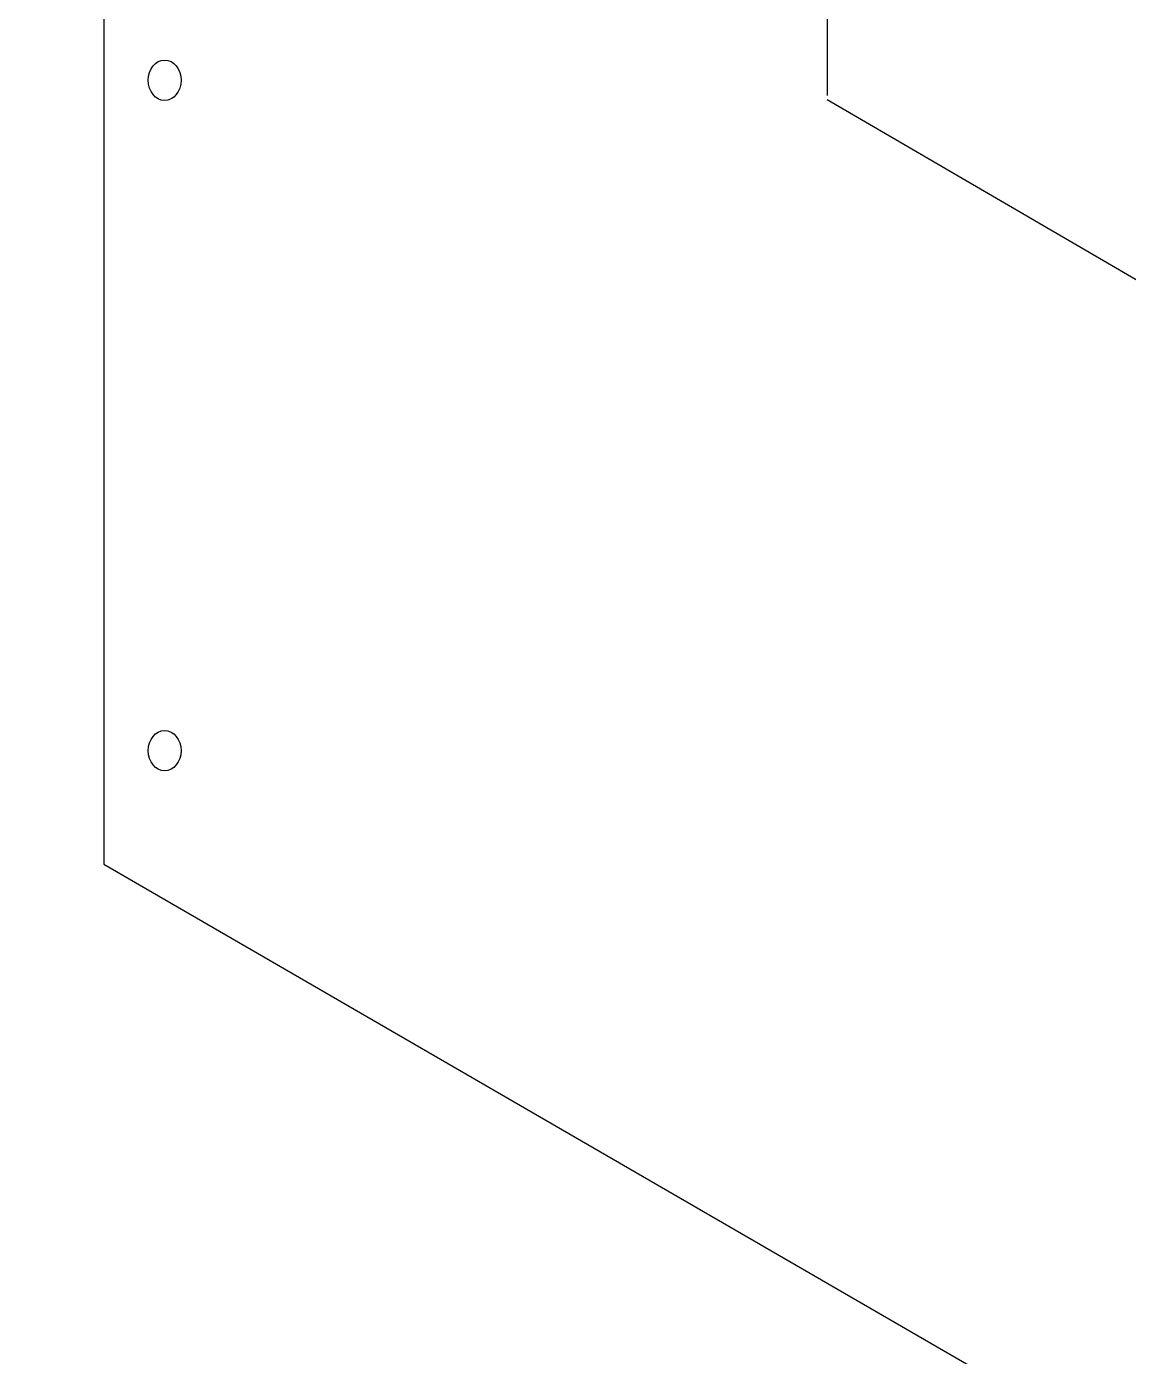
# Model space of a CAD drawing. Extents: x -1392 to 5791, y -3809 to 1722.
# Drawn here: x -322.5 to -235.8, y -1938.9 to -1834.3 of the extents above; entities that cross this region are included whole.
import ezdxf

# ---------------------------------------------------------------- set-up
doc = ezdxf.new("R2010")
doc.units = 0
doc.header["$MEASUREMENT"] = 0
doc.layers.add('G-ANNO-TTLB', color=7, linetype='Continuous', lineweight=0)
doc.layers.add('WALL SCRATCH', color=7, linetype='Continuous', lineweight=0)

msp = doc.modelspace()

# ---------------------------------------------------------------- hatches: boundary and pattern name
at = {"layer": 'G-ANNO-TTLB', "true_color": 0xff00ff, "transparency": 33554687}
h = msp.add_hatch(color=6, dxfattribs=at)
edge = h.paths.add_edge_path()
edge.add_spline(control_points=[(1773.02, -3692.6), (1773.02, -3692.6), (-1156.5, -3692.6), (-1156.5, -3692.6), (-1156.5, -3692.6), (-1156.5, -1235.6), (-1156.5, -1235.6), (-1156.5, -1235.6), (1773.02, -1235.6), (1773.02, -1235.6), (1773.02, -1235.6), (1773.02, -3692.6), (1773.02, -3692.6)], knot_values=[0, 0, 0, 0, 1, 1, 1, 2, 2, 2, 3, 3, 3, 4, 4, 4, 4], degree=3, periodic=0)
edge = h.paths.add_edge_path()
edge.add_spline(control_points=[(-1147.5, -1244.6), (-1147.5, -1244.6), (-1147.5, -3683.6), (-1147.5, -3683.6), (-1147.5, -3683.6), (1764.02, -3683.6), (1764.02, -3683.6), (1764.02, -3683.6), (1764.02, -1244.6), (1764.02, -1244.6), (1764.02, -1244.6), (-1147.5, -1244.6), (-1147.5, -1244.6)], knot_values=[0, 0, 0, 0, 1, 1, 1, 2, 2, 2, 3, 3, 3, 4, 4, 4, 4], degree=3, periodic=0)
edge.add_line((-1147.5, -1244.6), (-1147.5, -1244.6))

# ---------------------------------------------------------------- linework, layer by layer
at = {"layer": 'G-ANNO-TTLB'}
for points in [[(1773.02, -3692.6), (1773.02, -3692.6), (-1156.5, -3692.6), (-1156.5, -3692.6), (-1156.5, -3692.6), (-1156.5, -1235.6), (-1156.5, -1235.6), (-1156.5, -1235.6), (1773.02, -1235.6), (1773.02, -1235.6), (1773.02, -1235.6), (1773.02, -3692.6), (1773.02, -3692.6)], [(-1147.5, -1244.6), (-1147.5, -1244.6), (-1147.5, -3683.6), (-1147.5, -3683.6), (-1147.5, -3683.6), (1764.02, -3683.6), (1764.02, -3683.6), (1764.02, -3683.6), (1764.02, -1244.6), (1764.02, -1244.6), (1764.02, -1244.6), (-1147.5, -1244.6), (-1147.5, -1244.6)]]:
    msp.add_open_spline(points, degree=3, knots=[0, 0, 0, 0, 1, 1, 1, 2, 2, 2, 3, 3, 3, 4, 4, 4, 4], dxfattribs=at)
at = {"layer": 'WALL SCRATCH', "color": 2, "lineweight": 25, "true_color": 0xffff00}
for p, q in [((-316.38, -1477.91), (-316.38, -1900.15)), ((-316.38, -1900.15), (-47.59, -2055.76)), ((-316.38, -1900.15), (-47.59, -2055.76))]:
    msp.add_line(p, q, dxfattribs=at)
at = {"layer": 'WALL SCRATCH', "color": 18, "lineweight": 25, "true_color": 0x000000}
for p, q in [((-259.48, -1558.82), (-259.48, -1839.67)), ((-259.48, -1839.99), (-90.19, -1938.74))]:
    msp.add_line(p, q, dxfattribs=at)
at = {"layer": 'WALL SCRATCH', "color": 1, "lineweight": 25, "true_color": 0xff0000}
msp.add_lwpolyline([(-259.48, -1834.84)], dxfattribs=at)
at = {"layer": 'WALL SCRATCH', "color": 252, "lineweight": 25, "true_color": 0x848484}
for centre in [(-311.61, -1838.48), (-311.61, -1891.21)]:
    msp.add_ellipse(centre, major_axis=(0, 1.59), ratio=0.812499, dxfattribs=at)

doc.saveas('drawing.dxf')
